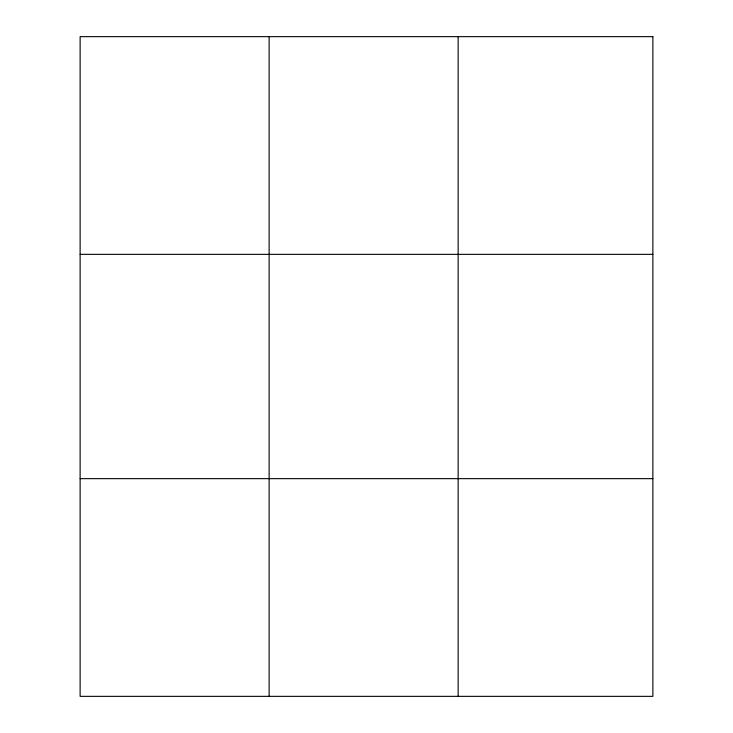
<?xml version="1.0" encoding="UTF-8"?>
<svg xmlns="http://www.w3.org/2000/svg" width="733" height="733" viewBox="0 0 733 733"><rect width="100%" height="100%" fill="white"/><g stroke="black" fill="none" stroke-linecap="round" stroke-linejoin="round"><path stroke-width="1.1" d="M269.13 696.35L269.13 36.65M458.143 696.35L458.143 36.65M80.126 254.351L652.874 254.351M80.126 478.649L652.874 478.649M652.874 36.65L652.874 696.35L80.126 696.35L80.126 36.65L652.874 36.65"/></g></svg>
